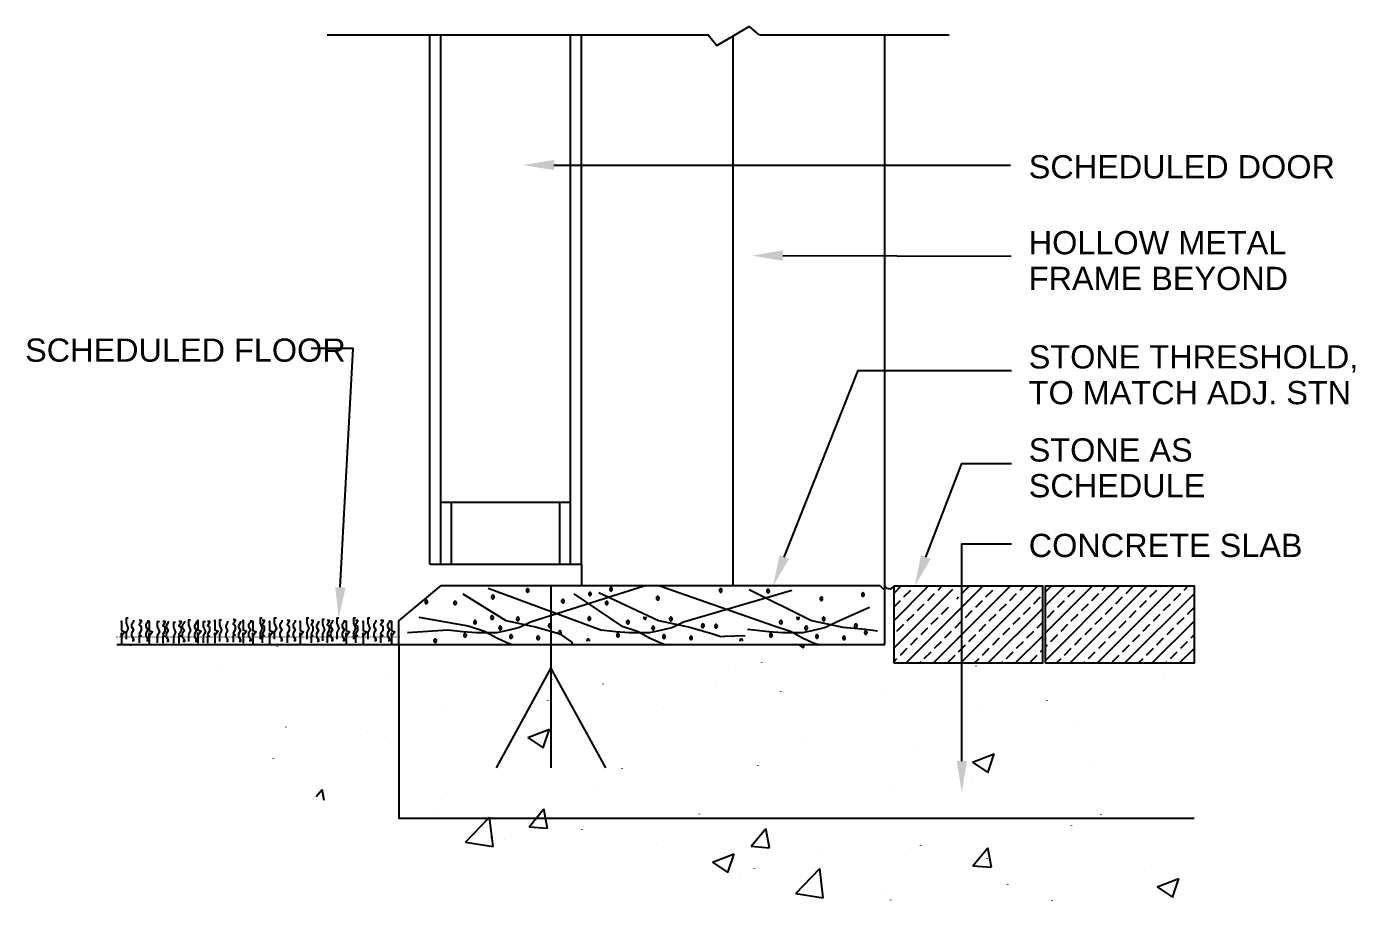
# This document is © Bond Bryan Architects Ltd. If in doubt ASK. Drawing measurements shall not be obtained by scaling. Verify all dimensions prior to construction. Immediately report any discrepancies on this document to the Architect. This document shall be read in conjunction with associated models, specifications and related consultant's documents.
# Model space of a CAD drawing. Header units: millimetres. Extents: x 13966 to 119666, y -11631 to -5051.
# Drawn here: x 13966 to 22555, y -10803 to -5159 of the extents above; entities that cross this region are included whole.
import ezdxf

# ---------------------------------------------------------------- set-up
doc = ezdxf.new("R2010")
doc.units = ezdxf.units.MM
doc.header["$MEASUREMENT"] = 0
doc.layers.add('NewA-Zz_20_10_90-T_TextWindow', color=7, linetype='Continuous')
doc.layers.add('NewA-Zz_30_30-P_ExternalReferenceDrawing', color=7, linetype='Continuous')
doc.styles.add('GENERATED_STYLE_1', font='')
doc.styles.get('GENERATED_STYLE_1').set_extended_font_data('Arial')

msp = doc.modelspace()

# ---------------------------------------------------------------- hatches: boundary and pattern name
at = {"layer": 'NewA-Zz_30_30-P_ExternalReferenceDrawing', "linetype": 'Continuous', "lineweight": 13}
for points in [[(17374.7, -6086.2), (17374.7, -6019.6), (17174.7, -6053.4)], [(18853.2, -6671.5), (18853.2, -6604.8), (18653.1, -6638.7)], [(18894.4, -8597.7), (18833.1, -8573.3), (18790.7, -8772.3)], [(19809.9, -8597.7), (19747.5, -8573.3), (19707.2, -8772.3)], [(16027.4, -8782.9), (15960.7, -8779.7), (15983, -8980.8)], [(20044.9, -9903.6), (19978.2, -9903.6), (20011, -10103.7)]]:
    msp.add_hatch(color=7, dxfattribs=at).paths.add_polyline_path(points)

# ---------------------------------------------------------------- linework, layer by layer
at = {"layer": 'NewA-Zz_30_30-P_ExternalReferenceDrawing', "linetype": 'Continuous', "flags": 128}
for points in [[(15907.8, -5213.1), (18374.8, -5213.1)], [(16572.5, -8631.5), (16572.5, -5213.1)], [(16642.3, -8631.5), (16642.3, -5213.1)], [(17482.6, -8631.5), (17482.6, -5213.1)], [(17552.5, -8631.5), (17552.5, -5213.1)], [(18370.6, -5213.1), (18427.7, -5280.8), (18637.3, -5159.1), (18698.7, -5213.1)], [(18532.5, -8772.3), (18532.5, -5220.5)], [(18702.9, -5213.1), (19929.5, -5213.1)], [(19512.5, -8801.9), (19512.5, -5213.1)], [(17374.7, -6053.4), (20326.4, -6053.4)], [(18853.2, -6638.7), (20330.6, -6641.9)], [(15993.6, -8780.7), (16077.2, -7237.7), (15806.2, -7237.7)], [(18863.8, -8586), (19342.1, -7379.5), (20331.7, -7379.5)], [(19778.2, -8586), (20011, -7980.6), (20331.7, -7980.6)], [(16642.3, -8231.5), (17482.6, -8231.5)], [(16712.2, -8631.5), (16712.2, -8231.5)], [(17412.8, -8631.5), (17412.8, -8231.5)], [(20011, -9903.6), (20011, -8499.2), (20331.7, -8499.2)], [(16572.5, -8631.5), (17552.5, -8631.5)], [(17552.5, -8631.5), (17552.5, -8772.3)], [(16372.4, -9152.2), (16372.4, -8996.6), (16642.3, -8772.3)], [(17964.2, -8772.3), (17222.3, -9006.2), (17152.4, -9041.1), (17082.6, -9058), (17004.3, -9076), (16873, -9076), (16785.2, -9067.6), (16688.9, -9058), (16428.5, -9075)], [(19482.9, -8772.3), (16642.3, -8772.3)], [(16785.2, -8823.1), (17062.5, -8994.5), (17263.6, -9037.9), (17412.8, -9081.3), (17464.6, -9117.3), (17491.1, -9134.2), (17491.1, -9152.2)], [(18911.4, -8800.9), (18211.8, -9006.2), (18142, -9041.1), (18071.1, -9058), (17992.7, -9076), (17861.5, -9076), (17773.7, -9067.6), (17677.4, -9058), (16949.2, -8789.2)], [(17354.6, -8772.3), (17354.6, -9947)], [(17502.7, -8822), (17808.6, -9029.5), (17914.4, -9064.4), (17992.7, -9107.8), (18054.1, -9134.2), (18097.5, -9152.2)], [(17664.7, -8813.6), (18051, -8994.5), (18252, -9037.9), (18401.3, -9081.3), (18453.1, -9099.3), (18479.6, -9096.1), (18609.8, -9091.9)], [(18058.4, -8772.3), (18798.1, -9029.5), (18902.9, -9064.4), (18981.2, -9107.8), (19042.6, -9134.2), (19086, -9152.2)], [(18637.3, -8795.6), (19039.4, -8994.5), (19241.6, -9037.9), (19388.7, -9050.6), (19467, -9062.3)], [(19482.9, -8771.2), (19512.5, -8801.9)], [(19512.5, -8771.2), (19518.9, -8779.7), (19527.3, -8786), (19536.9, -8789.2), (19547.4, -8790.3), (19558, -8787.1), (19566.5, -8780.7), (19572.8, -8772.3)], [(19512.5, -9151.2), (19512.5, -8801.9)], [(19572.8, -8818.8), (19618.3, -8772.3)], [(19572.8, -8995.6), (19795.1, -8772.3)], [(19572.8, -9172.3), (19952.8, -8792.4)], [(19636.3, -8843.2), (19680.8, -8798.7)], [(19649, -9271.8), (20148.6, -8772.3)], [(19703, -8776.5), (19707.2, -8772.3)], [(19790.9, -8865.4), (19835.3, -8821)], [(19825.8, -9271.8), (20325.3, -8772.3)], [(19857.5, -8798.7), (19884, -8772.3)], [(19978.2, -8854.8), (19989.8, -8843.2)], [(20002.5, -9271.8), (20502.1, -8772.3)], [(20012, -8821), (20056.5, -8776.5)], [(20166.6, -8843.2), (20211, -8798.7)], [(20233.2, -8776.5), (20237.5, -8772.3)], [(20321.1, -8865.4), (20365.5, -8821)], [(20387.8, -8798.7), (20414.2, -8772.3)], [(20476.7, -8886.6), (20520, -8843.2)], [(20552.9, -8899.3), (20678.8, -8772.3)], [(20552.9, -9076), (20855.5, -8772.3)], [(20552.9, -9252.8), (21032.3, -8772.3)], [(20552.9, -8810.4), (20586.7, -8776.5)], [(20696.8, -8843.2), (20741.2, -8798.7)], [(20709.5, -9271.8), (21209, -8772.3)], [(20763.5, -8776.5), (20767.7, -8772.3)], [(20852.4, -8865.4), (20895.8, -8821)], [(20886.2, -9271.8), (21385.8, -8772.3)], [(20918, -8798.7), (20944.4, -8772.3)], [(21006.9, -8886.6), (21050.3, -8843.2)], [(21063, -9271.8), (21512.8, -8823.1)], [(21072.5, -8821), (21116.9, -8776.5)], [(21227, -8843.2), (21271.5, -8798.7)], [(21293.7, -8776.5), (21297.9, -8772.3)], [(21382.6, -8865.4), (21426, -8821)], [(21448.2, -8798.7), (21474.7, -8772.3)], [(19414.1, -8912), (19200.3, -9006.2), (19130.5, -9041.1), (19060.6, -9058), (18981.2, -9076), (18850, -9076), (18763.2, -9067.6), (18666.9, -9058), (18625.6, -9052.7)], [(19572.8, -8906.7), (19614.1, -8865.4)], [(19725.2, -8931), (19768.6, -8886.6)], [(19879.8, -8953.3), (19924.2, -8908.8)], [(20034.3, -8975.5), (20078.7, -8931)], [(20100.9, -8908.8), (20144.3, -8865.4)], [(20179.3, -9271.8), (20532.7, -8919.4)], [(20255.5, -8931), (20299.9, -8886.6)], [(20410, -8953.3), (20454.4, -8908.8)], [(20564.5, -8975.5), (20608.9, -8931)], [(20631.2, -8908.8), (20674.6, -8865.4)], [(20785.7, -8931), (20830.1, -8886.6)], [(20940.2, -8953.3), (20984.7, -8908.8)], [(21094.7, -8975.5), (21139.2, -8931)], [(21161.4, -8908.8), (21205.8, -8865.4)], [(21315.9, -8931), (21360.4, -8886.6)], [(21470.4, -8953.3), (21512.8, -8912)], [(14578.6, -9007.2), (14578.6, -8998.8), (14578.6, -9060.1), (14600.8, -9068.6), (14578.6, -9099.3), (14578.6, -9077.1), (14578.6, -9146.9)], [(14622, -8980.8), (14609.3, -8980.8), (14609.3, -9011.5), (14622, -9046.4), (14609.3, -9072.8), (14609.3, -9116.2)], [(14656.9, -8993.5), (14656.9, -9003), (14644.2, -9024.2), (14644.2, -9033.7), (14656.9, -9054.9), (14644.2, -9077.1), (14644.2, -9095.1), (14656.9, -9116.2), (14656.9, -9125.8), (14648.4, -9125.8)], [(14692.9, -8993.5), (14705.6, -8993.5), (14705.6, -9003), (14692.9, -9024.2), (14705.6, -9033.7), (14705.6, -9060.1), (14692.9, -9081.3), (14705.6, -9095.1), (14692.9, -9095.1), (14692.9, -9138.5)], [(14749, -8993.5), (14749, -9003), (14736.3, -9024.2), (14736.3, -9033.7), (14749, -9054.9), (14736.3, -9077.1), (14736.3, -9095.1), (14749, -9116.2), (14749, -9125.8), (14740.5, -9125.8)], [(14758.5, -9007.2), (14758.5, -8998.8), (14758.5, -9060.1), (14779.6, -9068.6), (14758.5, -9099.3), (14758.5, -9077.1), (14758.5, -9146.9)], [(14824.1, -9003), (14810.3, -9003), (14810.3, -9033.7), (14824.1, -9068.6), (14810.3, -9095.1), (14810.3, -9138.5)], [(14845.3, -8998.8), (14859, -8998.8), (14859, -9007.2), (14845.3, -9029.5), (14859, -9037.9), (14859, -9064.4), (14845.3, -9085.5), (14859, -9099.3), (14845.3, -9099.3), (14845.3, -9142.7)], [(14880.2, -8998.8), (14880.2, -9007.2), (14867.5, -9029.5), (14867.5, -9037.9), (14880.2, -9060.1), (14867.5, -9081.3), (14867.5, -9099.3), (14880.2, -9120.5), (14880.2, -9130), (14871.7, -9130)], [(14928.9, -9007.2), (14915.1, -9007.2), (14915.1, -9037.9), (14928.9, -9072.8), (14915.1, -9099.3), (14915.1, -9142.7)], [(14950, -8998.8), (14963.8, -8998.8), (14963.8, -9007.2), (14950, -9029.5), (14963.8, -9037.9), (14963.8, -9064.4), (14950, -9085.5), (14963.8, -9099.3), (14950, -9099.3), (14950, -9142.7)], [(14986, -8998.8), (14986, -9007.2), (14972.3, -9029.5), (14972.3, -9037.9), (14986, -9060.1), (14972.3, -9081.3), (14972.3, -9099.3), (14986, -9120.5), (14986, -9130), (14976.5, -9130)], [(15025.2, -8993.5), (15011.4, -8993.5), (15011.4, -9024.2), (15025.2, -9060.1), (15011.4, -9085.5), (15011.4, -9130)], [(15064.3, -8998.8), (15064.3, -9007.2), (15051.6, -9029.5), (15051.6, -9037.9), (15064.3, -9060.1), (15051.6, -9081.3), (15051.6, -9099.3), (15064.3, -9120.5), (15064.3, -9130), (15055.9, -9130)], [(15072.8, -9003), (15072.8, -8993.5), (15072.8, -9054.9), (15095, -9064.4), (15072.8, -9095.1), (15072.8, -9077.1), (15072.8, -9142.7)], [(15121.5, -9003), (15107.7, -9003), (15107.7, -9033.7), (15121.5, -9068.6), (15107.7, -9095.1), (15107.7, -9138.5)], [(15134.2, -8998.8), (15146.9, -8998.8), (15146.9, -9007.2), (15134.2, -9029.5), (15146.9, -9037.9), (15146.9, -9064.4), (15134.2, -9085.5), (15146.9, -9099.3), (15134.2, -9099.3), (15134.2, -9142.7)], [(15182.9, -9003), (15182.9, -8993.5), (15182.9, -9054.9), (15204, -9064.4), (15182.9, -9095.1), (15182.9, -9077.1), (15182.9, -9142.7)], [(15226.3, -8993.5), (15212.5, -8993.5), (15212.5, -9024.2), (15226.3, -9060.1), (15212.5, -9085.5), (15212.5, -9130)], [(15265.4, -8998.8), (15265.4, -9007.2), (15252.7, -9029.5), (15252.7, -9037.9), (15265.4, -9060.1), (15252.7, -9081.3), (15252.7, -9099.3), (15265.4, -9120.5), (15265.4, -9130), (15257, -9130)], [(15300.3, -8989.2), (15314.1, -8989.2), (15314.1, -8998.8), (15300.3, -9019.9), (15314.1, -9029.5), (15314.1, -9054.9), (15300.3, -9077.1), (15314.1, -9089.8), (15300.3, -9089.8), (15300.3, -9134.2)], [(15349, -8998.8), (15349, -9007.2), (15335.3, -9029.5), (15335.3, -9037.9), (15349, -9060.1), (15335.3, -9081.3), (15335.3, -9099.3), (15349, -9120.5), (15349, -9130), (15339.5, -9130)], [(15366, -9003), (15366, -8993.5), (15366, -9054.9), (15388.2, -9064.4), (15366, -9095.1), (15366, -9077.1), (15366, -9142.7)], [(15414.6, -8993.5), (15414.6, -9003), (15400.9, -9024.2), (15400.9, -9033.7), (15414.6, -9054.9), (15400.9, -9077.1), (15400.9, -9095.1), (15414.6, -9116.2), (15414.6, -9125.8), (15405.1, -9125.8)], [(15427.3, -9007.2), (15427.3, -8998.8), (15427.3, -9060.1), (15449.6, -9068.6), (15427.3, -9099.3), (15427.3, -9077.1), (15427.3, -9146.9)], [(15488.7, -8980.8), (15476, -8980.8), (15476, -9011.5), (15488.7, -9046.4), (15476, -9072.8), (15476, -9116.2)], [(15488.7, -8993.5), (15501.4, -8993.5), (15501.4, -9003), (15488.7, -9024.2), (15501.4, -9033.7), (15501.4, -9060.1), (15488.7, -9081.3), (15501.4, -9095.1), (15488.7, -9095.1), (15488.7, -9138.5)], [(15536.4, -9007.2), (15536.4, -8998.8), (15536.4, -9060.1), (15558.6, -9068.6), (15536.4, -9099.3), (15536.4, -9077.1), (15536.4, -9146.9)], [(15580.8, -8980.8), (15567, -8980.8), (15567, -9011.5), (15580.8, -9046.4), (15567, -9072.8), (15567, -9116.2)], [(15615.7, -8993.5), (15615.7, -9003), (15602, -9024.2), (15602, -9033.7), (15615.7, -9054.9), (15602, -9077.1), (15602, -9095.1), (15615.7, -9116.2), (15615.7, -9125.8), (15607.3, -9125.8)], [(15650.7, -8993.5), (15663.4, -8993.5), (15663.4, -9003), (15650.7, -9024.2), (15663.4, -9033.7), (15663.4, -9060.1), (15650.7, -9081.3), (15663.4, -9095.1), (15650.7, -9095.1), (15650.7, -9138.5)], [(15702.5, -8993.5), (15702.5, -9003), (15689.8, -9024.2), (15689.8, -9033.7), (15702.5, -9054.9), (15689.8, -9077.1), (15689.8, -9095.1), (15702.5, -9116.2), (15702.5, -9125.8), (15694, -9125.8)], [(15733.2, -9007.2), (15733.2, -8998.8), (15733.2, -9060.1), (15755.4, -9068.6), (15733.2, -9099.3), (15733.2, -9077.1), (15733.2, -9146.9)], [(15790.4, -8980.8), (15777.7, -8980.8), (15777.7, -9011.5), (15790.4, -9046.4), (15777.7, -9072.8), (15777.7, -9116.2)], [(15804.1, -8993.5), (15816.8, -8993.5), (15816.8, -9003), (15804.1, -9024.2), (15816.8, -9033.7), (15816.8, -9060.1), (15804.1, -9081.3), (15816.8, -9095.1), (15804.1, -9095.1), (15804.1, -9138.5)], [(15851.7, -8998.8), (15851.7, -9007.2), (15839, -9029.5), (15839, -9037.9), (15851.7, -9060.1), (15839, -9081.3), (15839, -9099.3), (15851.7, -9120.5), (15851.7, -9130), (15843.3, -9130)], [(15890.9, -8989.2), (15878.2, -8989.2), (15878.2, -9019.9), (15890.9, -9054.9), (15878.2, -9081.3), (15878.2, -9125.8)], [(15908.9, -8993.5), (15921.6, -8993.5), (15921.6, -9003), (15908.9, -9024.2), (15921.6, -9033.7), (15921.6, -9060.1), (15908.9, -9081.3), (15921.6, -9095.1), (15908.9, -9095.1), (15908.9, -9138.5)], [(15943.8, -8993.5), (15943.8, -9003), (15930.1, -9024.2), (15930.1, -9033.7), (15943.8, -9054.9), (15930.1, -9077.1), (15930.1, -9095.1), (15943.8, -9116.2), (15943.8, -9125.8), (15935.3, -9125.8)], [(15983, -8980.8), (15970.3, -8980.8), (15970.3, -9011.5), (15983, -9046.4), (15970.3, -9072.8), (15970.3, -9116.2)], [(16017.9, -8993.5), (16017.9, -9003), (16005.2, -9024.2), (16005.2, -9033.7), (16017.9, -9054.9), (16005.2, -9077.1), (16005.2, -9095.1), (16017.9, -9116.2), (16017.9, -9125.8), (16009.4, -9125.8)], [(16030.6, -9007.2), (16030.6, -8998.8), (16030.6, -9060.1), (16052.8, -9068.6), (16030.6, -9099.3), (16030.6, -9077.1), (16030.6, -9146.9)], [(16092, -8980.8), (16079.3, -8980.8), (16079.3, -9011.5), (16092, -9046.4), (16079.3, -9072.8), (16079.3, -9116.2)], [(16092, -8993.5), (16105.7, -8993.5), (16105.7, -9003), (16092, -9024.2), (16105.7, -9033.7), (16105.7, -9060.1), (16092, -9081.3), (16105.7, -9095.1), (16092, -9095.1), (16092, -9138.5)], [(16140.7, -9007.2), (16140.7, -8998.8), (16140.7, -9060.1), (16162.9, -9068.6), (16140.7, -9099.3), (16140.7, -9077.1), (16140.7, -9146.9)], [(16184.1, -8980.8), (16171.4, -8980.8), (16171.4, -9011.5), (16184.1, -9046.4), (16171.4, -9072.8), (16171.4, -9116.2)], [(16223.2, -8993.5), (16223.2, -9003), (16210.5, -9024.2), (16210.5, -9033.7), (16223.2, -9054.9), (16210.5, -9077.1), (16210.5, -9095.1), (16223.2, -9116.2), (16223.2, -9125.8), (16214.7, -9125.8)], [(16253.9, -8993.5), (16267.7, -8993.5), (16267.7, -9003), (16253.9, -9024.2), (16267.7, -9033.7), (16267.7, -9060.1), (16253.9, -9081.3), (16267.7, -9095.1), (16253.9, -9095.1), (16253.9, -9138.5)], [(16311.1, -8993.5), (16311.1, -9003), (16298.4, -9024.2), (16298.4, -9033.7), (16311.1, -9054.9), (16298.4, -9077.1), (16298.4, -9095.1), (16311.1, -9116.2), (16311.1, -9125.8), (16302.6, -9125.8)], [(16323.8, -9007.2), (16323.8, -8998.8), (16323.8, -9060.1), (16346, -9068.6), (16323.8, -9099.3), (16323.8, -9077.1), (16323.8, -9146.9)], [(16500.5, -8973.4), (16820.1, -9029.5), (16924.9, -9064.4), (17004.3, -9107.8), (17065.6, -9134.2), (17109, -9152.2)], [(17971.6, -8976.5), (17971.6, -8973.4), (17970.5, -8971.2)], [(18960.1, -8976.5), (18960.1, -8973.4), (18959, -8971.2)], [(19658.6, -8997.7), (19703, -8953.3)], [(19813.1, -9019.9), (19857.5, -8975.5)], [(19967.6, -9042.2), (20012, -8997.7)], [(20188.8, -8997.7), (20233.2, -8953.3)], [(20343.3, -9019.9), (20387.8, -8975.5)], [(20497.8, -9042.2), (20532.7, -9007.2)], [(20719, -8997.7), (20763.5, -8953.3)], [(20873.5, -9019.9), (20918, -8975.5)], [(21029.1, -9042.2), (21072.5, -8997.7)], [(21239.7, -9271.8), (21512.8, -8999.8)], [(21249.2, -8997.7), (21293.7, -8953.3)], [(21403.8, -9019.9), (21448.2, -8975.5)], [(14547.9, -9101.4), (14547.9, -9102.5)], [(14568, -9101.4), (14568, -9102.5)], [(14582.8, -9101.4), (14582.8, -9102.5)], [(14597.6, -9101.4), (14597.6, -9102.5)], [(14612.4, -9101.4), (14612.4, -9102.5)], [(14627.2, -9101.4), (14627.2, -9102.5)], [(14643.1, -9101.4), (14643.1, -9102.5)], [(14657.9, -9101.4), (14657.9, -9102.5)], [(14672.8, -9101.4), (14672.8, -9102.5)], [(14687.6, -9101.4), (14687.6, -9102.5)], [(14702.4, -9101.4), (14702.4, -9102.5)], [(14717.2, -9101.4), (14717.2, -9102.5)], [(14733.1, -9101.4), (14733.1, -9102.5)], [(14747.9, -9101.4), (14747.9, -9102.5)], [(14762.7, -9101.4), (14762.7, -9102.5)], [(14777.5, -9101.4), (14777.5, -9102.5)], [(14792.3, -9101.4), (14792.3, -9102.5)], [(14807.2, -9101.4), (14807.2, -9102.5)], [(14823, -9101.4), (14823, -9102.5)], [(14837.9, -9101.4), (14837.9, -9102.5)], [(14852.7, -9101.4), (14852.7, -9102.5)], [(14867.5, -9101.4), (14867.5, -9102.5)], [(14882.3, -9101.4), (14882.3, -9102.5)], [(14897.1, -9101.4), (14897.1, -9102.5)], [(14913, -9101.4), (14913, -9102.5)], [(14927.8, -9101.4), (14927.8, -9102.5)], [(14942.6, -9101.4), (14942.6, -9102.5)], [(14957.4, -9101.4), (14957.4, -9102.5)], [(14972.3, -9101.4), (14972.3, -9102.5)], [(14988.1, -9101.4), (14988.1, -9102.5)], [(15003, -9101.4), (15003, -9102.5)], [(15017.8, -9101.4), (15017.8, -9102.5)], [(15032.6, -9101.4), (15032.6, -9102.5)], [(15047.4, -9101.4), (15047.4, -9102.5)], [(15062.2, -9101.4), (15062.2, -9102.5)], [(15078.1, -9101.4), (15078.1, -9102.5)], [(15092.9, -9101.4), (15092.9, -9102.5)], [(15107.7, -9101.4), (15107.7, -9102.5)], [(15122.5, -9101.4), (15122.5, -9102.5)], [(15137.4, -9101.4), (15137.4, -9102.5)], [(15152.2, -9101.4), (15152.2, -9102.5)], [(15168.1, -9101.4), (15168.1, -9102.5)], [(15182.9, -9101.4), (15182.9, -9102.5)], [(15197.7, -9101.4), (15197.7, -9102.5)], [(15212.5, -9101.4), (15212.5, -9102.5)], [(15227.3, -9101.4), (15227.3, -9102.5)], [(15242.1, -9101.4), (15242.1, -9102.5)], [(15258, -9101.4), (15258, -9102.5)], [(15272.8, -9101.4), (15272.8, -9102.5)], [(15287.6, -9101.4), (15287.6, -9102.5)], [(15302.5, -9101.4), (15302.5, -9102.5)], [(15317.3, -9101.4), (15317.3, -9102.5)], [(15332.1, -9101.4), (15332.1, -9102.5)], [(15348, -9101.4), (15348, -9102.5)], [(15362.8, -9101.4), (15362.8, -9102.5)], [(15377.6, -9101.4), (15377.6, -9102.5)], [(15392.4, -9101.4), (15392.4, -9102.5)], [(15407.2, -9101.4), (15407.2, -9102.5)], [(15423.1, -9101.4), (15423.1, -9102.5)], [(15437.9, -9101.4), (15437.9, -9102.5)], [(15452.7, -9101.4), (15452.7, -9102.5)], [(15467.6, -9101.4), (15467.6, -9102.5)], [(15482.4, -9101.4), (15482.4, -9102.5)], [(15497.2, -9101.4), (15497.2, -9102.5)], [(15513.1, -9101.4), (15513.1, -9102.5)], [(15527.9, -9101.4), (15527.9, -9102.5)], [(15542.7, -9101.4), (15542.7, -9102.5)], [(15557.5, -9101.4), (15557.5, -9102.5)], [(15572.3, -9101.4), (15572.3, -9102.5)], [(15587.2, -9101.4), (15587.2, -9102.5)], [(15603, -9101.4), (15603, -9102.5)], [(15617.8, -9101.4), (15617.8, -9102.5)], [(15632.7, -9101.4), (15632.7, -9102.5)], [(15647.5, -9101.4), (15647.5, -9102.5)], [(15662.3, -9101.4), (15662.3, -9102.5)], [(15677.1, -9101.4), (15677.1, -9102.5)], [(15693, -9101.4), (15693, -9102.5)], [(15707.8, -9101.4), (15707.8, -9102.5)], [(15722.6, -9101.4), (15722.6, -9102.5)], [(15737.4, -9101.4), (15737.4, -9102.5)], [(15752.3, -9101.4), (15752.3, -9102.5)], [(15768.1, -9101.4), (15768.1, -9102.5)], [(15782.9, -9101.4), (15782.9, -9102.5)], [(15797.8, -9101.4), (15797.8, -9102.5)], [(15812.6, -9101.4), (15812.6, -9102.5)], [(15827.4, -9101.4), (15827.4, -9102.5)], [(15842.2, -9101.4), (15842.2, -9102.5)], [(15858.1, -9101.4), (15858.1, -9102.5)], [(15872.9, -9101.4), (15872.9, -9102.5)], [(15887.7, -9101.4), (15887.7, -9102.5)], [(15902.5, -9101.4), (15902.5, -9102.5)], [(15917.4, -9101.4), (15917.4, -9102.5)], [(15932.2, -9101.4), (15932.2, -9102.5)], [(15948, -9101.4), (15948, -9102.5)], [(15962.9, -9101.4), (15962.9, -9102.5)], [(15977.7, -9101.4), (15977.7, -9102.5)], [(15992.5, -9101.4), (15992.5, -9102.5)], [(16007.3, -9101.4), (16007.3, -9102.5)], [(16022.1, -9101.4), (16022.1, -9102.5)], [(16038, -9101.4), (16038, -9102.5)], [(16052.8, -9101.4), (16052.8, -9102.5)], [(16067.6, -9101.4), (16067.6, -9102.5)], [(16082.5, -9101.4), (16082.5, -9102.5)], [(16097.3, -9101.4), (16097.3, -9102.5)], [(16113.1, -9101.4), (16113.1, -9102.5)], [(16128, -9101.4), (16128, -9102.5)], [(16142.8, -9101.4), (16142.8, -9102.5)], [(16157.6, -9101.4), (16157.6, -9102.5)], [(16172.4, -9101.4), (16172.4, -9102.5)], [(16187.2, -9101.4), (16187.2, -9102.5)], [(16203.1, -9101.4), (16203.1, -9102.5)], [(16217.9, -9101.4), (16217.9, -9102.5)], [(16232.7, -9101.4), (16232.7, -9102.5)], [(16247.6, -9101.4), (16247.6, -9102.5)], [(16262.4, -9101.4), (16262.4, -9102.5)], [(16277.2, -9101.4), (16277.2, -9102.5)], [(16293.1, -9101.4), (16293.1, -9102.5)], [(16307.9, -9101.4), (16307.9, -9102.5)], [(16322.7, -9101.4), (16322.7, -9102.5)], [(16337.5, -9101.4), (16337.5, -9102.5)], [(16352.3, -9101.4), (16352.3, -9102.5)], [(16372.4, -9101.4), (16372.4, -9102.5)], [(19591.9, -9063.3), (19636.3, -9019.9)], [(19747.5, -9085.5), (19790.9, -9042.2)], [(19902, -9107.8), (19945.4, -9063.3)], [(20056.5, -9130), (20100.9, -9085.5)], [(20123.2, -9063.3), (20166.6, -9019.9)], [(20277.7, -9085.5), (20321.1, -9042.2)], [(20356, -9271.8), (20532.7, -9096.1)], [(20432.2, -9107.8), (20476.7, -9063.3)], [(20586.7, -9130), (20631.2, -9085.5)], [(20653.4, -9063.3), (20696.8, -9019.9)], [(20807.9, -9085.5), (20852.4, -9042.2)], [(20962.4, -9107.8), (21006.9, -9063.3)], [(21116.9, -9130), (21161.4, -9085.5)], [(21183.6, -9063.3), (21227, -9019.9)], [(21338.1, -9085.5), (21382.6, -9042.2)], [(21492.7, -9107.8), (21512.8, -9088.7)], [(14547.9, -9151.2), (16372.4, -9151.2)], [(14637.8, -9157.5), (14637.8, -9158.6)], [(15585, -9163.9), (15585, -9164.9)], [(16372.4, -9151.2), (16372.4, -10273), (21512.8, -10271.9)], [(16372.4, -9151.2), (19512.5, -9151.2)], [(17604.3, -9127.9), (17604.3, -9125.8)], [(18592.8, -9125.8), (18592.8, -9121.5), (18591.8, -9120.5), (18590.7, -9118.4), (18587.5, -9115.2), (18586.5, -9115.2), (18584.4, -9114.1), (18583.3, -9115.2), (18582.2, -9115.2), (18581.2, -9116.2), (18579.1, -9117.3), (18579.1, -9118.4), (18578, -9120.5), (18576.9, -9121.5), (18576.9, -9127.9)], [(18592.8, -9127.9), (18592.8, -9125.8)], [(18954.8, -9151.2), (18985.5, -9172.3)], [(18985.5, -9173.4), (18992.9, -9151.2)], [(19614.1, -9218.9), (19658.6, -9174.4)], [(19680.8, -9152.2), (19725.2, -9107.8)], [(19835.3, -9174.4), (19879.8, -9130)], [(19989.8, -9196.7), (20034.3, -9152.2)], [(20144.3, -9218.9), (20188.8, -9174.4)], [(20211, -9152.2), (20255.5, -9107.8)], [(20365.5, -9174.4), (20410, -9130)], [(20520, -9196.7), (20532.7, -9184)], [(20552.9, -9164.9), (20564.5, -9152.2)], [(20674.6, -9218.9), (20719, -9174.4)], [(20741.2, -9152.2), (20785.7, -9107.8)], [(20895.8, -9174.4), (20940.2, -9130)], [(21050.3, -9196.7), (21094.7, -9152.2)], [(21205.8, -9218.9), (21249.2, -9174.4)], [(21271.5, -9152.2), (21315.9, -9107.8)], [(21416.5, -9271.8), (21512.8, -9176.6)], [(21426, -9174.4), (21470.4, -9130)], [(18716.6, -9264.4), (18716.6, -9265.5)], [(19572.8, -9260.2), (19591.9, -9240.1)], [(19736.9, -9271.8), (19747.5, -9262.3)], [(19768.6, -9240.1), (19813.1, -9196.7)], [(19924.2, -9262.3), (19967.6, -9218.9)], [(20091.4, -9271.8), (20123.2, -9240.1)], [(20268.2, -9271.8), (20277.7, -9262.3)], [(20299.9, -9240.1), (20343.3, -9196.7)], [(20454.4, -9262.3), (20497.8, -9218.9)], [(20621.6, -9271.8), (20653.4, -9240.1)], [(20798.4, -9271.8), (20807.9, -9262.3)], [(20830.1, -9240.1), (20873.5, -9196.7)], [(20984.7, -9262.3), (21029.1, -9218.9)], [(21151.9, -9271.8), (21183.6, -9240.1)], [(21328.6, -9271.8), (21338.1, -9262.3)], [(21360.4, -9240.1), (21403.8, -9196.7)], [(15223.1, -9285.6), (15223.1, -9286.6)], [(16290.9, -9331.1), (16290.9, -9332.1)], [(17709.1, -9947), (17354.6, -9300.4), (17000, -9947)], [(18500.7, -9308.9), (18500.7, -9309.9)], [(20102, -9288.7), (20102, -9289.8)], [(21312.7, -9348), (21312.7, -9349.1)], [(17358.8, -9376.6), (17358.8, -9377.6)], [(17690.1, -9405.2), (17690.1, -9406.2)], [(18425.6, -9421), (18425.6, -9422.1)], [(17333.4, -9509.9), (17333.4, -9511)], [(18838.4, -9454.9), (18838.4, -9456)], [(19493.5, -9466.5), (19493.5, -9467.6)], [(20561.3, -9512.1), (20561.3, -9513.1)], [(16650.8, -9554.4), (16650.8, -9555.4)], [(18081.6, -9554.4), (18081.6, -9555.4)], [(20145.4, -9548), (20145.4, -9549.1)], [(15641.1, -9682.4), (15641.1, -9683.5)], [(17205.3, -9750.2), (17346.1, -9697.3)], [(17304.8, -9817.9), (17346.1, -9697.3)], [(17580, -9621.1), (17580, -9622.1)], [(20741.2, -9651.8), (20741.2, -9652.8)], [(16167.1, -9710), (16167.1, -9711)], [(16317.4, -9787.2), (16317.4, -9788.3)], [(17205.3, -9750.2), (17304.8, -9817.9)], [(18979.1, -9748.1), (18979.1, -9749.1)], [(19703, -9802), (19703, -9803.1)], [(20079.8, -9911), (20220.5, -9857.1)], [(20179.3, -9978.8), (20219.5, -9857.1)], [(15559.6, -9886.7), (15559.6, -9887.8)], [(17812.8, -9949.1), (17812.8, -9950.2)], [(18692.3, -9930.1), (18692.3, -9931.2)], [(20079.8, -9911), (20179.3, -9977.7)], [(20833.3, -9912.1), (20833.3, -9913.2)], [(20076.6, -10011.6), (20076.6, -10012.6)], [(15838, -10132.2), (15876.1, -10086.7)], [(15888.8, -10158.7), (15876.1, -10087.8)], [(17665.7, -10070.9), (17665.7, -10071.9)], [(19576, -10077.2), (19576, -10078.3)], [(16626.4, -10220.1), (16626.4, -10221.1)], [(16646.5, -10149.2), (16646.5, -10150.2)], [(17213.8, -10328), (17310.1, -10212.7)], [(17333.4, -10338.6), (17310.1, -10212.7)], [(16803.2, -10427.5), (16958.8, -10265.6)], [(16981, -10456.1), (16958.8, -10265.6)], [(18312.4, -10244.4), (18312.4, -10245.5)], [(20909.5, -10248.7), (20909.5, -10249.7)], [(17213.8, -10328), (17333.4, -10337.6)], [(17554.6, -10343.9), (17554.6, -10345)], [(18648.9, -10452.9), (18745.2, -10338.6)], [(18767.4, -10464.6), (18745.2, -10338.6)], [(20716.9, -10317.4), (20716.9, -10318.5)], [(16803.2, -10427.5), (16981, -10455)], [(16969.3, -10397.9), (16969.3, -10398.9)], [(17054, -10409.5), (17054, -10410.6)], [(18036.1, -10443.4), (18036.1, -10444.4)], [(18648.9, -10452.9), (18768.5, -10463.5)], [(19678.7, -10467.7), (19678.7, -10468.8)], [(19743.2, -10448.7), (19743.2, -10449.7)], [(20083, -10578.9), (20179.3, -10463.5)], [(20202.5, -10589.4), (20179.3, -10464.6)], [(18399.1, -10555.6), (18539.9, -10501.6)], [(18399.1, -10555.6), (18498.6, -10623.3)], [(18498.6, -10623.3), (18539.9, -10502.7)], [(19104, -10488.9), (19104, -10490)], [(20171.9, -10533.3), (20171.9, -10534.4)], [(18576.9, -10648.7), (18576.9, -10649.8)], [(18668, -10595.8), (18668, -10596.8)], [(18937.8, -10758.8), (19093.4, -10596.8)], [(19115.6, -10787.3), (19093.4, -10596.8)], [(20083, -10578.9), (20202.5, -10589.4)], [(21239.7, -10578.9), (21239.7, -10579.9)], [(20307.3, -10700.6), (20307.3, -10701.6)], [(21273.6, -10716.4), (21414.3, -10662.5)], [(21273.6, -10716.4), (21373.1, -10783.1)], [(21373.1, -10784.2), (21413.3, -10662.5)], [(18937.8, -10758.8), (19115.6, -10786.3)], [(19526.3, -10757.7), (19526.3, -10758.8)], [(19549.6, -10800), (19549.6, -10801.1)], [(20593.1, -10802.2), (20593.1, -10803.2)]]:
    msp.add_lwpolyline(points, dxfattribs=at)
for points in [[(16987.3, -8843.2), (16987.3, -8840), (16986.3, -8837.9), (16986.3, -8836.8), (16985.2, -8834.7), (16983.1, -8833.7), (16982, -8833.7), (16981, -8832.6), (16977.8, -8832.6), (16976.7, -8833.7), (16975.7, -8833.7), (16974.6, -8834.7), (16973.6, -8836.8), (16972.5, -8837.9), (16971.5, -8840), (16971.5, -8847.4), (16972.5, -8849.5), (16973.6, -8850.6), (16976.7, -8853.8), (16977.8, -8854.8), (16981, -8854.8), (16982, -8853.8), (16983.1, -8852.7), (16985.2, -8851.7), (16986.3, -8850.6), (16986.3, -8849.5), (16987.3, -8847.4)], [(17616, -8824.1), (17616, -8819.9), (17614.9, -8818.8), (17613.9, -8816.7), (17612.8, -8815.7), (17611.7, -8814.6), (17610.7, -8813.6), (17605.4, -8813.6), (17604.3, -8814.6), (17602.2, -8815.7), (17601.2, -8816.7), (17601.2, -8818.8), (17600.1, -8819.9), (17600.1, -8828.4), (17601.2, -8829.4), (17601.2, -8831.5), (17602.2, -8832.6), (17604.3, -8833.7), (17605.4, -8834.7), (17610.7, -8834.7), (17611.7, -8833.7), (17612.8, -8832.6), (17613.9, -8831.5), (17614.9, -8829.4), (17616, -8828.4)], [(18054.1, -8851.7), (18054.1, -8849.5), (18053.1, -8847.4), (18053.1, -8845.3), (18052, -8844.2), (18049.9, -8842.1), (18048.8, -8841.1), (18046.7, -8840), (18044.6, -8840), (18042.5, -8841.1), (18041.4, -8842.1), (18039.3, -8844.2), (18038.3, -8845.3), (18038.3, -8847.4), (18037.2, -8849.5), (18037.2, -8852.7), (18038.3, -8854.8), (18038.3, -8856.9), (18039.3, -8858), (18040.4, -8859.1), (18041.4, -8861.2), (18042.5, -8861.2), (18044.6, -8862.2), (18046.7, -8862.2), (18048.8, -8861.2), (18049.9, -8861.2), (18051, -8859.1), (18052, -8858), (18053.1, -8856.9), (18053.1, -8854.8), (18054.1, -8852.7)], [(18461.6, -8800.9), (18460.5, -8798.7), (18460.5, -8795.6), (18459.5, -8793.4), (18458.4, -8792.4), (18457.4, -8791.3), (18455.2, -8790.3), (18449.9, -8790.3), (18448.9, -8791.3), (18446.8, -8793.4), (18445.7, -8795.6), (18445.7, -8796.6), (18444.7, -8798.7), (18444.7, -8803), (18445.7, -8804), (18445.7, -8806.1), (18446.8, -8808.3), (18448.9, -8810.4), (18449.9, -8811.4), (18455.2, -8811.4), (18457.4, -8810.4), (18458.4, -8809.3), (18459.5, -8808.3), (18460.5, -8806.1), (18460.5, -8803)], [(18767.4, -8805.1), (18767.4, -8803), (18766.4, -8800.9), (18766.4, -8798.7), (18765.3, -8797.7), (18764.3, -8796.6), (18762.2, -8794.5), (18760, -8793.4), (18757.9, -8793.4), (18755.8, -8794.5), (18751.6, -8798.7), (18751.6, -8800.9), (18750.5, -8803), (18750.5, -8806.1), (18751.6, -8808.3), (18751.6, -8810.4), (18753.7, -8812.5), (18754.7, -8814.6), (18755.8, -8814.6), (18757.9, -8815.7), (18760, -8815.7), (18762.2, -8814.6), (18763.2, -8814.6), (18764.3, -8812.5), (18765.3, -8811.4), (18766.4, -8810.4), (18766.4, -8808.3), (18767.4, -8806.1)], [(19572.8, -9271.8), (19572.8, -8772.3), (20532.7, -8772.3), (20532.7, -9271.8)], [(20552.9, -9271.8), (20552.9, -8772.3), (21512.8, -8772.3), (21512.8, -9271.8)], [(16557.6, -8874.9), (16557.6, -8870.7), (16556.6, -8869.6), (16555.5, -8867.5), (16554.5, -8866.5), (16553.4, -8865.4), (16552.4, -8864.4), (16551.3, -8864.4), (16549.2, -8863.3), (16548.1, -8864.4), (16547.1, -8864.4), (16544.9, -8865.4), (16542.8, -8867.5), (16542.8, -8869.6), (16541.8, -8870.7), (16541.8, -8878.1), (16542.8, -8880.2), (16542.8, -8881.3), (16543.9, -8883.4), (16544.9, -8884.5), (16547.1, -8884.5), (16548.1, -8885.5), (16551.3, -8885.5), (16552.4, -8884.5), (16553.4, -8884.5), (16554.5, -8883.4), (16555.5, -8881.3), (16556.6, -8880.2), (16557.6, -8878.1)], [(17723.9, -8882.3), (17723.9, -8880.2), (17722.9, -8878.1), (17722.9, -8877.1), (17721.8, -8874.9), (17720.8, -8873.9), (17719.7, -8872.8), (17718.6, -8871.8), (17712.3, -8871.8), (17711.2, -8872.8), (17710.2, -8873.9), (17709.1, -8874.9), (17708.1, -8877.1), (17708.1, -8880.2), (17707, -8882.3), (17708.1, -8884.5), (17708.1, -8887.6), (17709.1, -8889.8), (17710.2, -8890.8), (17711.2, -8891.9), (17712.3, -8892.9), (17718.6, -8892.9), (17719.7, -8891.9), (17720.8, -8890.8), (17721.8, -8889.8), (17722.9, -8887.6), (17722.9, -8886.6), (17723.9, -8884.5)], [(16872, -9006.2), (16872, -9001.9), (16870.9, -9000.9), (16869.9, -8998.8), (16868.8, -8997.7), (16867.7, -8996.6), (16866.7, -8995.6), (16865.6, -8995.6), (16863.5, -8994.5), (16862.4, -8995.6), (16861.4, -8995.6), (16860.3, -8996.6), (16859.3, -8997.7), (16858.2, -8998.8), (16857.2, -9000.9), (16856.1, -9001.9), (16856.1, -9009.3), (16857.2, -9011.5), (16858.2, -9012.5), (16859.3, -9014.6), (16860.3, -9015.7), (16861.4, -9015.7), (16862.4, -9016.8), (16865.6, -9016.8), (16866.7, -9015.7), (16867.7, -9015.7), (16868.8, -9014.6), (16869.9, -9012.5), (16870.9, -9011.5), (16872, -9009.3)], [(18137.7, -8985), (18137.7, -8981.8), (18136.7, -8979.7), (18135.6, -8978.7), (18135.6, -8977.6), (18133.5, -8976.5), (18132.4, -8975.5), (18131.4, -8974.4), (18128.2, -8974.4), (18127.2, -8975.5), (18126.1, -8976.5), (18122.9, -8979.7), (18121.9, -8981.8), (18121.9, -8989.2), (18122.9, -8991.4), (18126.1, -8994.5), (18127.2, -8995.6), (18128.2, -8996.6), (18131.4, -8996.6), (18132.4, -8995.6), (18133.5, -8994.5), (18135.6, -8993.5), (18135.6, -8992.4), (18136.7, -8991.4), (18137.7, -8989.2)], [(19333.7, -9029.5), (19333.7, -9025.2), (19332.6, -9024.2), (19331.5, -9022), (19328.4, -9018.9), (19327.3, -9018.9), (19325.2, -9017.8), (19324.1, -9018.9), (19323.1, -9018.9), (19322, -9019.9), (19319.9, -9021), (19319.9, -9022), (19318.8, -9024.2), (19317.8, -9025.2), (19317.8, -9032.6), (19318.8, -9034.7), (19319.9, -9035.8), (19319.9, -9037.9), (19322, -9039), (19323.1, -9040), (19328.4, -9040), (19330.5, -9037.9), (19331.5, -9035.8), (19332.6, -9034.7), (19333.7, -9032.6)], [(17280.5, -9107.8), (17280.5, -9104.6), (17279.4, -9102.5), (17278.4, -9101.4), (17277.3, -9099.3), (17276.3, -9098.2), (17275.2, -9098.2), (17274.1, -9097.2), (17271, -9097.2), (17269.9, -9098.2), (17267.8, -9098.2), (17266.7, -9099.3), (17265.7, -9101.4), (17265.7, -9102.5), (17264.6, -9104.6), (17264.6, -9112), (17265.7, -9113.1), (17265.7, -9115.2), (17266.7, -9116.2), (17267.8, -9117.3), (17269.9, -9118.4), (17271, -9118.4), (17272, -9119.4), (17274.1, -9118.4), (17275.2, -9118.4), (17276.3, -9117.3), (17277.3, -9116.2), (17278.4, -9115.2), (17279.4, -9113.1), (17280.5, -9112)], [(17420.2, -9072.8), (17420.2, -9069.7), (17419.1, -9067.6), (17419.1, -9066.5), (17418.1, -9064.4), (17416, -9063.3), (17414.9, -9062.3), (17409.6, -9062.3), (17408.5, -9063.3), (17407.5, -9064.4), (17406.4, -9066.5), (17405.4, -9067.6), (17404.3, -9069.7), (17404.3, -9077.1), (17405.4, -9078.1), (17406.4, -9080.3), (17408.5, -9082.4), (17409.6, -9083.4), (17410.7, -9083.4), (17412.8, -9084.5), (17413.8, -9083.4), (17414.9, -9083.4), (17416, -9082.4), (17418.1, -9081.3), (17419.1, -9080.3), (17419.1, -9078.1), (17420.2, -9077.1)], [(18024.5, -9044.3), (18024.5, -9042.2), (18023.4, -9040), (18023.4, -9037.9), (18019.2, -9033.7), (18017.1, -9032.6), (18015, -9032.6), (18012.9, -9033.7), (18011.8, -9034.7), (18010.7, -9035.8), (18008.6, -9037.9), (18008.6, -9040), (18007.6, -9042.2), (18007.6, -9045.3), (18008.6, -9047.4), (18008.6, -9049.6), (18009.7, -9050.6), (18010.7, -9052.7), (18011.8, -9053.8), (18012.9, -9053.8), (18015, -9054.9), (18017.1, -9054.9), (18019.2, -9053.8), (18020.3, -9053.8), (18021.3, -9052.7), (18022.4, -9050.6), (18023.4, -9049.6), (18023.4, -9047.4), (18024.5, -9045.3)], [(18269, -9107.8), (18269, -9104.6), (18267.9, -9102.5), (18267.9, -9101.4), (18266.9, -9099.3), (18264.7, -9098.2), (18263.7, -9098.2), (18262.6, -9097.2), (18259.4, -9097.2), (18258.4, -9098.2), (18257.3, -9098.2), (18256.3, -9099.3), (18255.2, -9101.4), (18254.2, -9102.5), (18253.1, -9104.6), (18253.1, -9112), (18254.2, -9113.1), (18255.2, -9115.2), (18256.3, -9116.2), (18258.4, -9118.4), (18259.4, -9118.4), (18261.6, -9119.4), (18262.6, -9118.4), (18263.7, -9118.4), (18264.7, -9117.3), (18266.9, -9116.2), (18267.9, -9115.2), (18267.9, -9113.1), (18269, -9112)], [(18785.4, -9090.8), (18785.4, -9086.6), (18784.4, -9085.5), (18783.3, -9083.4), (18780.1, -9080.3), (18779.1, -9080.3), (18777, -9079.2), (18775.9, -9080.3), (18774.9, -9080.3), (18772.7, -9081.3), (18770.6, -9083.4), (18770.6, -9085.5), (18769.6, -9086.6), (18769.6, -9094), (18770.6, -9096.1), (18770.6, -9097.2), (18771.7, -9099.3), (18772.7, -9100.4), (18774.9, -9100.4), (18775.9, -9101.4), (18779.1, -9101.4), (18780.1, -9100.4), (18781.2, -9100.4), (18782.3, -9099.3), (18783.3, -9097.2), (18784.4, -9096.1), (18785.4, -9094)], [(19082.8, -9099.3), (19082.8, -9095.1), (19081.8, -9094), (19080.7, -9091.9), (19079.7, -9090.8), (19078.6, -9089.8), (19077.5, -9088.7), (19072.2, -9088.7), (19071.2, -9089.8), (19069.1, -9090.8), (19069.1, -9091.9), (19068, -9094), (19067, -9095.1), (19067, -9103.5), (19068, -9104.6), (19069.1, -9106.7), (19069.1, -9107.8), (19071.2, -9108.8), (19072.2, -9109.9), (19077.5, -9109.9), (19078.6, -9108.8), (19079.7, -9107.8), (19080.7, -9106.7), (19081.8, -9104.6), (19082.8, -9103.5)]]:
    msp.add_lwpolyline(points, close=True, dxfattribs=at)
for points in [[(17212.8, -8800.9), (17212.8, -8798.7), (17211.7, -8797.7), (17211.7, -8795.6), (17210.6, -8794.5), (17209.6, -8792.4), (17208.5, -8791.3), (17207.5, -8790.3), (17201.1, -8790.3), (17200.1, -8791.3), (17199, -8792.4), (17197.9, -8794.5, 0.395093), (17201.1, -8811.4), (17203.2, -8811.4), (17204.3, -8812.5), (17205.3, -8811.4, 0.164332), (17207.9, -8811, 0.10962), (17209.8, -8809.2, 0.06599), (17212.3, -8804.1, -0.004972), (17212.8, -8803)], [(17751.4, -8793.4), (17751.4, -8789.2), (17750.4, -8788.2), (17749.3, -8786), (17749.3, -8785), (17747.2, -8783.9), (17746.2, -8782.9), (17745.1, -8782.9), (17744, -8781.8), (17741.9, -8782.9), (17740.9, -8782.9, -0.000338), (17740.4, -8783.4, 0.017168), (17737.9, -8785.9, 0.065078), (17736.3, -8788.2, 0.086229), (17735.5, -8790.9, 0.051753), (17735.6, -8794.5), (17735.6, -8796.6), (17736.6, -8798.7), (17737.7, -8799.8), (17738.7, -8801.9), (17739.8, -8803), (17740.9, -8803), (17741.9, -8804), (17745.1, -8804), (17746.2, -8803), (17747.2, -8803), (17749.3, -8801.9), (17749.3, -8799.8), (17750.4, -8798.7), (17751.4, -8796.6)], [(19112.5, -8854.8), (19111.4, -8852.7), (19111.4, -8849.5), (19110.3, -8847.4), (19109.3, -8846.4), (19108.2, -8845.3), (19106.1, -8844.2), (19100.8, -8844.2), (19098.7, -8846.4), (19097.6, -8847.4), (19096.6, -8849.5), (19096.6, -8851.7), (19095.5, -8852.7), (19095.5, -8856.9), (19096.6, -8859.1, 0.194136), (19097.3, -8861.7, 0.055203), (19099.4, -8864, -0.029821), (19100.8, -8865.4), (19106.1, -8865.4), (19108.2, -8864.4), (19110.3, -8862.2), (19111.4, -8860.1), (19111.4, -8856.9)], [(19380.2, -8828.4), (19380.2, -8824.1), (19379.2, -8822), (19373.9, -8816.7), (19370.7, -8816.7, -0.047445), (19367.7, -8818.9, 0.03355), (19366.8, -8819.5, 0.075683), (19366.1, -8820.2, 0.046308), (19365.3, -8821.7, 0.017256), (19364.3, -8824.1), (19364.3, -8831.5), (19365.4, -8833.7), (19365.4, -8834.7), (19366.5, -8836.8), (19367.5, -8837.9), (19369.6, -8837.9), (19370.7, -8839), (19373.9, -8839), (19374.9, -8837.9), (19376, -8837.9), (19377, -8836.8), (19378.1, -8834.7), (19379.2, -8833.7), (19380.2, -8831.5)], [(16743.9, -8882.3), (16743.9, -8880.2), (16742.9, -8878.1), (16742.9, -8877.1), (16741.8, -8874.9), (16740.7, -8873.9), (16739.7, -8872.8), (16738.6, -8871.8), (16732.3, -8871.8), (16729.1, -8874.9), (16728, -8877.1), (16728, -8878.1), (16727, -8880.2), (16727, -8884.5), (16728, -8886.6, 0.194136), (16728.7, -8889.3, 0.055203), (16730.8, -8891.5, -0.029821), (16732.3, -8892.9), (16738.6, -8892.9), (16739.7, -8891.9), (16740.7, -8890.8), (16741.8, -8889.8), (16742.9, -8887.6), (16742.9, -8886.6), (16743.9, -8884.5)], [(17441.4, -8870.7), (17441.4, -8868.6), (17440.3, -8866.5), (17440.3, -8865.4), (17439.2, -8863.3), (17438.2, -8862.2), (17436.1, -8860.1), (17429.7, -8860.1), (17426.5, -8863.3), (17425.5, -8865.4), (17425.5, -8866.5), (17424.4, -8868.6), (17424.4, -8872.8), (17425.5, -8874.9, 0.194136), (17426.2, -8877.6, 0.055203), (17428.3, -8879.8, -0.029821), (17429.7, -8881.3), (17436.1, -8881.3), (17438.2, -8879.2), (17439.2, -8878.1), (17440.3, -8876), (17440.3, -8874.9), (17441.4, -8872.8)], [(16983.1, -8976.5), (16983.1, -8973.4), (16982, -8971.2), (16981, -8970.2), (16979.9, -8968.1), (16978.9, -8967), (16977.8, -8967), (16976.7, -8966), (16973.6, -8966), (16972.5, -8967), (16970.4, -8967), (16969.3, -8968.1), (16968.3, -8970.2), (16968.3, -8971.2), (16967.2, -8973.4), (16967.2, -8974.4), (16966.2, -8976.5), (16967.2, -8978.7, 0.101721), (16968.7, -8984.2, 0.275914), (16973.6, -8987.1), (16974.6, -8988.2), (16976.7, -8987.1), (16977.8, -8987.1), (16981, -8983.9), (16982, -8981.8), (16983.1, -8980.8)], [(17149.3, -8985), (17149.3, -8981.8), (17148.2, -8979.7), (17142.9, -8974.4), (17139.7, -8974.4, -0.047458), (17136.7, -8976.6, 0.033865), (17135.8, -8977.1, 0.076305), (17135.1, -8977.9, 0.046313), (17134.3, -8979.4, 0.01707), (17133.4, -8981.8), (17133.4, -8989.2, -0.060461), (17134.4, -8991.7, 0.036908), (17134.7, -8992.7, 0.084339), (17135.3, -8993.5, 0.058722), (17136.5, -8994.4, 0.026738), (17138.7, -8995.6), (17139.7, -8996.6), (17142.9, -8996.6), (17144, -8995.6), (17145, -8994.5), (17148.2, -8991.4), (17149.3, -8989.2)], [(17356.7, -9029.5), (17356.7, -9027.3, -0.00477), (17356.3, -9026.2, 0.066039), (17353.8, -9021.1, 0.109742), (17351.9, -9019.3, 0.164408), (17349.3, -9018.9), (17348.2, -9017.8), (17347.2, -9018.9), (17345, -9018.9), (17341.9, -9022), (17340.8, -9024.2), (17340.8, -9025.2), (17339.8, -9027.3), (17339.8, -9031.6), (17340.8, -9032.6), (17340.8, -9034.7), (17341.9, -9035.8), (17342.9, -9037.9), (17345, -9040), (17351.4, -9040), (17353.5, -9037.9), (17354.6, -9035.8), (17355.6, -9034.7), (17355.6, -9032.6), (17356.7, -9031.6)], [(17611.7, -8982.9), (17611.7, -8980.8), (17610.7, -8979.7), (17610.7, -8977.6), (17609.6, -8975.5), (17608.6, -8974.4), (17607.5, -8973.4), (17606.5, -8972.3), (17600.1, -8972.3), (17599, -8973.4), (17598, -8974.4), (17596.9, -8975.5), (17595.9, -8977.6), (17595.9, -8979.7), (17594.8, -8980.8), (17594.8, -8985), (17595.9, -8987.1, 0.194328), (17596.6, -8989.8, 0.05503), (17598.7, -8992, -0.030046), (17600.1, -8993.5), (17606.5, -8993.5), (17607.5, -8992.4), (17608.6, -8991.4), (17609.6, -8990.3), (17610.7, -8988.2), (17610.7, -8987.1), (17611.7, -8985)], [(17860.5, -9006.2), (17860.5, -9004.1, 0.103267), (17858.9, -8998.5, 0.275648), (17854.1, -8995.6), (17853, -8994.5), (17850.9, -8995.6), (17849.9, -8995.6), (17848.8, -8996.6), (17847.8, -8997.7), (17846.7, -8998.8), (17845.6, -9000.9), (17844.6, -9001.9), (17844.6, -9009.3), (17845.6, -9011.5), (17846.7, -9012.5), (17847.8, -9014.6), (17848.8, -9015.7), (17849.9, -9015.7), (17850.9, -9016.8), (17854.1, -9016.8), (17855.2, -9015.7), (17857.3, -9015.7), (17858.3, -9014.6), (17859.4, -9012.5), (17859.4, -9011.5), (17860.5, -9009.3)], [(18345.2, -9029.5), (18345.2, -9025.2), (18344.1, -9024.2), (18343.1, -9022), (18339.9, -9018.9), (18338.8, -9018.9), (18336.7, -9017.8), (18335.6, -9018.9, 0.275499), (18330.8, -9021.8, 0.103534), (18329.3, -9027.3), (18328.2, -9029.5), (18329.3, -9031.6), (18329.3, -9032.6, -0.052453), (18329.9, -9033.8, -0.015408), (18330.3, -9035.2, 0.023461), (18330.9, -9036.9, 0.074401), (18331.8, -9038.4, 0.115223), (18333.3, -9039.6, 0.101519), (18335.6, -9040), (18339.9, -9040), (18342, -9037.9), (18343.1, -9035.8), (18344.1, -9034.7), (18345.2, -9032.6)], [(18850, -9006.2), (18850, -9004.1, -0.00477), (18849.6, -9003, 0.066039), (18847.1, -8997.8, 0.109742), (18845.2, -8996, 0.164408), (18842.6, -8995.6), (18841.5, -8994.5), (18840.5, -8995.6), (18838.4, -8995.6), (18837.3, -8996.6), (18836.2, -8997.7), (18835.2, -8998.8), (18834.1, -9000.9), (18834.1, -9001.9), (18833.1, -9004.1), (18833.1, -9008.3), (18834.1, -9009.3), (18834.1, -9011.5), (18835.2, -9012.5), (18836.2, -9014.6), (18837.3, -9015.7), (18838.4, -9015.7), (18840.5, -9016.8), (18842.6, -9016.8), (18844.7, -9015.7), (18845.8, -9015.7), (18846.8, -9014.6), (18847.9, -9012.5), (18848.9, -9011.5), (18848.9, -9009.3), (18850, -9008.3)], [(19127.3, -8985), (19126.2, -8983.9), (19126.2, -8979.7, 0.08632), (19122.3, -8976.2, -0.067362), (19119.9, -8974.4), (19116.7, -8974.4), (19114.6, -8976.5), (19113.5, -8977.6), (19112.5, -8978.7), (19111.4, -8979.7), (19111.4, -8981.8), (19110.3, -8983.9), (19110.3, -8987.1), (19111.4, -8989.2), (19111.4, -8991.4), (19112.5, -8992.4), (19113.5, -8993.5), (19114.6, -8994.5), (19116.7, -8996.6), (19118.8, -8996.6, 0.100742), (19120.7, -8996, 0.043949), (19122.7, -8994.6, 0.038763), (19126.2, -8991.4), (19126.2, -8987.1)], [(16808.5, -9090.8), (16808.5, -9088.7, -0.004972), (16808, -9087.6, 0.06599), (16805.6, -9082.5, 0.10962), (16803.6, -9080.7, 0.164332), (16801.1, -9080.3), (16800, -9079.2), (16798.9, -9080.3), (16796.8, -9080.3), (16795.8, -9081.3), (16793.7, -9083.4), (16792.6, -9085.5), (16792.6, -9086.6), (16791.5, -9088.7), (16791.5, -9093), (16792.6, -9094), (16792.6, -9096.1), (16793.7, -9097.2), (16794.7, -9099.3), (16795.8, -9100.4), (16796.8, -9100.4), (16798.9, -9101.4), (16801.1, -9101.4), (16803.2, -9100.4), (16804.2, -9100.4), (16805.3, -9099.3), (16806.4, -9097.2), (16807.4, -9096.1), (16807.4, -9094), (16808.5, -9093)], [(17036, -9044.3), (17035, -9042.2), (17035, -9037.9, 0.088284), (17031, -9034.4, -0.068109), (17028.6, -9032.6), (17025.4, -9032.6), (17024.4, -9033.7), (17023.3, -9034.7), (17022.3, -9035.8), (17021.2, -9036.9), (17020.1, -9037.9), (17020.1, -9040), (17019.1, -9042.2), (17019.1, -9045.3), (17020.1, -9047.4), (17020.1, -9049.6), (17021.2, -9050.6), (17022.3, -9052.7), (17023.3, -9053.8), (17024.4, -9053.8), (17025.4, -9054.9), (17028.6, -9054.9), (17029.7, -9053.8), (17031.8, -9053.8), (17032.8, -9052.7), (17033.9, -9050.6), (17035, -9049.6), (17035, -9045.3)], [(17105.9, -9099.3), (17105.9, -9097.2), (17104.8, -9095.1), (17104.8, -9094), (17103.7, -9091.9), (17102.7, -9090.8), (17100.6, -9088.7), (17094.2, -9088.7), (17092.1, -9090.8), (17091, -9091.9), (17090, -9094), (17090, -9095.1), (17088.9, -9097.2), (17088.9, -9101.4), (17090, -9103.5, 0.194631), (17090.7, -9106.2, 0.054634), (17092.8, -9108.4, -0.029676), (17094.2, -9109.9), (17100.6, -9109.9), (17102.7, -9107.8), (17103.7, -9106.7), (17104.8, -9104.6), (17104.8, -9103.5), (17105.9, -9101.4)], [(17797, -9090.8), (17797, -9088.7, -0.00477), (17796.5, -9087.6, 0.066039), (17794.1, -9082.5, 0.109742), (17792.1, -9080.7, 0.164408), (17789.5, -9080.3), (17788.5, -9079.2), (17787.4, -9080.3), (17785.3, -9080.3), (17783.2, -9082.4), (17782.1, -9083.4), (17781.1, -9085.5), (17781.1, -9086.6), (17780, -9088.7), (17780, -9093), (17781.1, -9094), (17781.1, -9096.1), (17782.1, -9097.2), (17783.2, -9099.3), (17784.3, -9100.4), (17785.3, -9100.4), (17787.4, -9101.4), (17789.5, -9101.4), (17791.7, -9100.4), (17792.7, -9100.4), (17793.8, -9099.3), (17794.8, -9097.2), (17795.9, -9096.1), (17795.9, -9094), (17797, -9093)], [(18094.3, -9099.3), (18094.3, -9095.1, -0.059314), (18093.4, -9094, -0.014013), (18092.5, -9092.6, 0.048913), (18090.5, -9089.9, 0.07949), (18089.3, -9089, 0.130625), (18088, -9088.7), (18083.8, -9088.7), (18081.6, -9089.8), (18079.5, -9091.9), (18079.5, -9094), (18078.5, -9095.1), (18078.5, -9097.2), (18077.4, -9099.3), (18078.5, -9101.4), (18078.5, -9103.5), (18079.5, -9104.6), (18079.5, -9106.7), (18081.6, -9108.8), (18083.8, -9109.9), (18088, -9109.9, 0.130625), (18089.3, -9109.6, 0.07949), (18090.5, -9108.7, 0.048913), (18092.5, -9106, -0.014013), (18093.4, -9104.6, -0.059314), (18094.3, -9103.5)], [(18430.9, -9032.6), (18430.9, -9030.5), (18429.8, -9029.5), (18429.8, -9027.3), (18428.8, -9026.3), (18427.7, -9024.2), (18426.7, -9023.1), (18425.6, -9022), (18419.3, -9022), (18417.1, -9024.2), (18416.1, -9026.3, 0.396107), (18419.3, -9043.2), (18421.4, -9043.2), (18422.4, -9044.3), (18423.5, -9043.2, 0.164408), (18426.1, -9042.8, 0.109742), (18428, -9041, 0.066039), (18430.5, -9035.8, -0.00477), (18430.9, -9034.7)], [(19013, -9044.3), (19013, -9040), (19011.9, -9037.9), (19006.6, -9032.6), (19003.5, -9032.6, -0.046415), (19000.5, -9034.8, 0.03367), (18999.6, -9035.4, 0.076164), (18998.8, -9036.1, 0.046131), (18998.1, -9037.6, 0.01684), (18997.1, -9040), (18997.1, -9047.4), (18998.2, -9049.6), (18998.2, -9050.6), (18999.2, -9052.7), (19000.3, -9053.8), (19002.4, -9053.8), (19003.5, -9054.9), (19006.6, -9054.9), (19007.7, -9053.8), (19008.7, -9053.8), (19009.8, -9052.7), (19010.9, -9050.6), (19011.9, -9049.6), (19013, -9047.4)], [(19258.5, -9107.8), (19257.5, -9105.7), (19257.5, -9102.5), (19256.4, -9101.4), (19255.3, -9099.3), (19254.3, -9098.2), (19252.2, -9098.2), (19251.1, -9097.2), (19247.9, -9097.2), (19246.9, -9098.2), (19245.8, -9098.2), (19244.8, -9099.3), (19243.7, -9101.4, 0.395093), (19246.9, -9118.4), (19247.9, -9118.4), (19250, -9119.4), (19251.1, -9118.4), (19252.2, -9118.4), (19254.3, -9117.3), (19255.3, -9116.2), (19256.4, -9115.2), (19257.5, -9113.1), (19257.5, -9109.9)], [(19398.2, -9072.8), (19398.2, -9070.7), (19397.2, -9069.7), (19397.2, -9067.6), (19396.1, -9066.5), (19395, -9064.4), (19394, -9063.3), (19392.9, -9062.3), (19386.6, -9062.3), (19385.5, -9063.3), (19384.5, -9064.4), (19383.4, -9066.5, 0.395093), (19386.6, -9083.4), (19388.7, -9083.4), (19389.7, -9084.5), (19390.8, -9083.4, 0.165028), (19393.4, -9083, 0.110122), (19395.3, -9081.2, 0.066107), (19397.8, -9076.1, -0.004844), (19398.2, -9075)], [(16615.9, -9125.8), (16615.9, -9123.6, -0.004972), (16615.4, -9122.5, 0.06599), (16612.9, -9117.4, 0.10962), (16611, -9115.6, 0.164332), (16608.4, -9115.2), (16607.4, -9114.1), (16606.3, -9115.2), (16604.2, -9115.2), (16602.1, -9117.3), (16601, -9118.4), (16600, -9120.5), (16600, -9121.5), (16598.9, -9123.6), (16598.9, -9127.9), (16600, -9128.9), (16600, -9131.1), (16601, -9132.1), (16602.1, -9134.2), (16603.2, -9135.3), (16604.2, -9135.3), (16606.3, -9136.3), (16608.4, -9136.3), (16610.6, -9135.3), (16611.6, -9135.3), (16612.7, -9134.2), (16613.7, -9132.1), (16614.8, -9131.1), (16614.8, -9128.9), (16615.9, -9127.9)]]:
    msp.add_lwpolyline(points, format="xyb", close=True, dxfattribs=at)
for points in [[(17956.8, -8971.2), (17955.7, -8973.4, -0.035353), (17955.6, -8978.8, 0.026335), (17955.5, -8979.6, 0.079406), (17955.6, -8980.2, 0.047462), (17956, -8981, 0.008646), (17956.8, -8982.2, -0.002532), (17957.8, -8983.9), (17957.8, -8985), (17959.9, -8986.1), (17961, -8987.1), (17962.1, -8987.1), (17963.1, -8988.2), (17965.2, -8987.1), (17966.3, -8987.1), (17967.3, -8986.1), (17968.4, -8985), (17969.5, -8983.9), (17970.5, -8981.8), (17971.6, -8980.8), (17971.6, -8976.5)], [(18945.2, -8971.2), (18944.2, -8973.4), (18944.2, -8980.8), (18945.2, -8981.8), (18946.3, -8983.9), (18947.4, -8985), (18949.5, -8987.1), (18950.5, -8987.1), (18952.7, -8988.2), (18953.7, -8987.1, 0.275499), (18958.5, -8984.2, 0.103534), (18960.1, -8978.7), (18960.1, -8976.5)], [(17604.3, -9125.8), (17604.3, -9121.5), (17603.3, -9120.5), (17602.2, -9118.4), (17599, -9115.2), (17598, -9115.2), (17595.9, -9114.1), (17594.8, -9115.2, 0.275499), (17590, -9118.1, 0.103534), (17588.5, -9123.6), (17587.4, -9125.8), (17588.5, -9127.9)]]:
    msp.add_lwpolyline(points, format="xyb", dxfattribs=at)

# ---------------------------------------------------------------- texts
at = {"layer": 'NewA-Zz_20_10_90-T_TextWindow', "linetype": 'Continuous', "char_height": 150, "attachment_point": 1, "style": 'GENERATED_STYLE_1'}
for s, insert in [('\\A1;{\\fArial|b0|i0|c0|p34;SCHEDULED DOOR}', (20443.8, -5989.5)), ('\\A1;{\\fArial|b0|i0|c0|p34;SCHEDULED FLOOR}', (13956, -7173.8)), ('\\A1;{\\fArial|b0|i0|c0|p34;CONCRETE SLAB}', (20443.8, -8435.3))]:
    msp.add_mtext(s, dxfattribs=dict(at, insert=insert))
at = {"layer": 'NewA-Zz_20_10_90-T_TextWindow', "linetype": 'Continuous', "char_height": 150, "attachment_point": 1, "line_spacing_factor": 0.92341, "style": 'GENERATED_STYLE_1'}
for s, insert in [('\\A1;{\\fArial|b0|i0|c0|p34;HOLLOW METAL\\P\\fArial|b0|i0|c0|p34;FRAME BEYOND}', (20443.8, -6479.7)), ('\\A1;{\\fArial|b0|i0|c0|p34;STONE THRESHOLD,\\P\\fArial|b0|i0|c0|p34;TO MATCH ADJ. STN}', (20443.8, -7217.4)), ('\\A1;{\\fArial|b0|i0|c0|p34;STONE AS\\P\\fArial|b0|i0|c0|p34;SCHEDULE}', (20443.8, -7818.5))]:
    msp.add_mtext(s, dxfattribs=dict(at, insert=insert))

doc.saveas('drawing.dxf')
